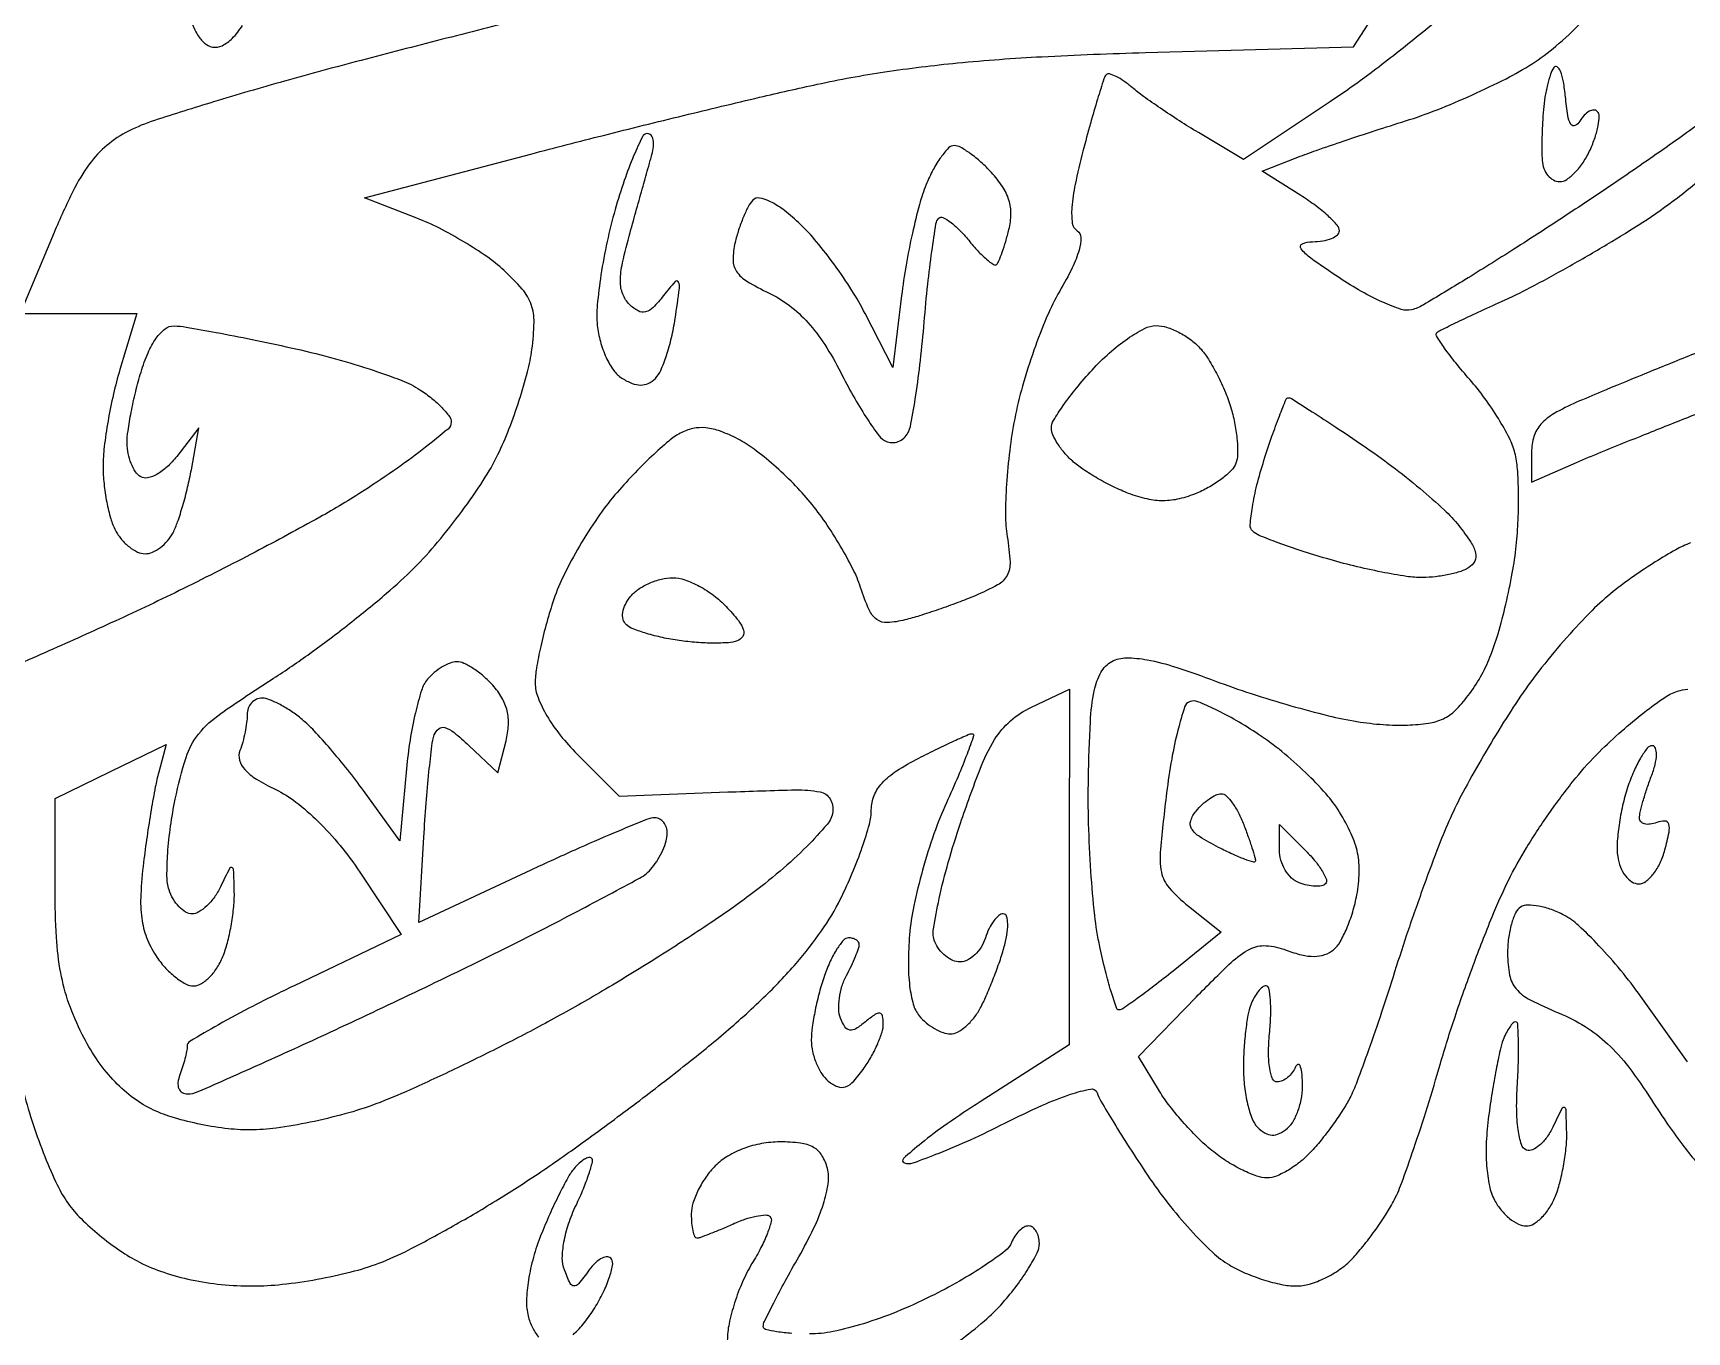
# Model space of a CAD drawing. Extents: x 3.4 to 43.8, y 4.7 to 62.8.
# Drawn here: x 18.12 to 29.77, y 17.61 to 26.77 of the extents above; entities that cross this region are included whole.
import ezdxf

# ---------------------------------------------------------------- set-up
doc = ezdxf.new("R2010")
doc.units = 0
doc.header["$MEASUREMENT"] = 0

msp = doc.modelspace()

# ---------------------------------------------------------------- linework, layer by layer
for points in [[(31.165512, 30.310572, 0.000034), (31.193292, 29.629325, 0.000015), (31.229795, 28.73635, 0.000015), (31.26838, 27.793856, 0.000021), (31.303189, 26.9451, -0.001749)], [(27.573387, 28.520375, -0.000027), (27.579195, 27.993844, -0.002744)], [(28.196683, 27.007389, -0.007979), (27.869443, 26.735362, -0.008014), (27.539704, 26.478636, -0.014729), (27.262036, 26.282055), (26.648372, 25.874188), (26.331436, 26.064046, -0.007591), (26.1992, 26.146014, -0.006717), (26.063958, 26.235301, -0.00676), (25.944305, 26.319012, -0.02037), (25.865931, 26.380433, 0.023421), (25.806536, 26.426399, 0.036493), (25.751015, 26.459592, 0.041173), (25.705711, 26.477876, 0.281397), (25.683356, 26.472231, 0.1167), (25.665767, 26.443055, 0.003154), (25.620742, 26.299466, 0.006392), (25.57077, 26.128752, 0.004317), (25.517956, 25.932864, 0.011538), (25.462744, 25.698788, 0.034129), (25.439656, 25.535346, 0.051262), (25.442998, 25.425223, 0.224789), (25.477451, 25.372057, -0.261904), (25.503563, 25.324815, -0.068831), (25.490617, 25.236048, -0.043841), (25.441966, 25.110578, -0.016988), (25.353916, 24.946093, 0.031198), (25.264364, 24.76674, 0.015477), (25.172433, 24.529555, 0.015297), (25.092, 24.276913, 0.021653), (25.037206, 24.047376, 0.01702), (25.001644, 23.822721, 0.014735), (24.979363, 23.585097, 0.014979), (24.971984, 23.368548, 0.04127), (24.983934, 23.216402, -0.024984), (25.003969, 23.036513, -0.140432), (24.983249, 22.943011, -0.14382), (24.916419, 22.875833, -0.026641), (24.75764, 22.79932, -0.009401), (24.636228, 22.751252, -0.006739), (24.498839, 22.701925, -0.006808), (24.366687, 22.658482, -0.014522), (24.26322, 22.629295, -0.046411), (24.139504, 22.610199, -0.174894), (24.065419, 22.631976, -0.132978), (24.010472, 22.700734, -0.022763), (23.950322, 22.858479, 0.036711), (23.895986, 22.989856, 0.016974), (23.807392, 23.15222, 0.016708), (23.702291, 23.317334, 0.02228), (23.595454, 23.459393, 0.022744), (23.477405, 23.590022, 0.017935), (23.338523, 23.720601, 0.018278), (23.200511, 23.832704, 0.04212), (23.087422, 23.903832, 0.030265), (22.962835, 23.958983, 0.063764), (22.860011, 23.982936, 0.078052), (22.768558, 23.977968, 0.070451), (22.679499, 23.945385, 0.053587), (22.598394, 23.890081, 0.013122), (22.47799, 23.781941, 0.013292), (22.345829, 23.649988, 0.012915), (22.219555, 23.509954, 0.026878), (22.095458, 23.348129, 0.017691), (21.969781, 23.149914, 0.017816), (21.860895, 22.947762, 0.032524), (21.789092, 22.774766, 0.014246), (21.738756, 22.611989, 0.013105), (21.696226, 22.442033, 0.013232), (21.666304, 22.288548, 0.041542), (21.6576, 22.183969, 0.094861), (21.677225, 22.081458, 0.038885), (21.739872, 21.953745, 0.034772), (21.834458, 21.81646, 0.028156), (21.953659, 21.683021), (22.249718, 21.386962), (23.014311, 21.416531, -0.003789), (23.492645, 21.431401, -0.052529), (23.664783, 21.417346, -0.212381), (23.735876, 21.368188, -0.174214), (23.754601, 21.2769, -0.142306), (23.714049, 21.187384, -0.018975), (23.571799, 21.033467, -0.020617), (23.38359, 20.859673, -0.015687), (23.164091, 20.6847, -0.013305), (22.891237, 20.491953, -0.006453), (22.532909, 20.259485, -0.006395), (22.153305, 20.026849, -0.00916), (21.810491, 19.831159, -0.007153), (21.473141, 19.652919, -0.006001), (21.110569, 19.47339, -0.006061), (20.775313, 19.317339, -0.016547), (20.533476, 19.217809, -0.022368), (20.316867, 19.1478, -0.016266), (20.070569, 19.088739, -0.016492), (19.832765, 19.047957, -0.034311), (19.645176, 19.035131, -0.030866), (19.470892, 19.045958, -0.021552), (19.276632, 19.078675, -0.021819), (19.092418, 19.126416, -0.041544), (18.9504, 19.183181, -0.049397), (18.810902, 19.27103, -0.04081), (18.681366, 19.389854, -0.038125), (18.564778, 19.536798, -0.031872), (18.46395, 19.708576, -0.032038), (18.371045, 19.92649, -0.03861), (18.313456, 20.141442, -0.032082), (18.283042, 20.392739, -0.014076), (18.2736, 20.728068), (18.2736, 21.370084), (18.665274, 21.560374), (19.056947, 21.750664), (19.003941, 21.556082, 0.01941), (18.979981, 21.45242, 0.005455), (18.950665, 21.288918, 0.005492), (18.921546, 21.103198, 0.005763), (18.897011, 20.919832, 0.01822), (18.877702, 20.693361, 0.044897), (18.884554, 20.526798, 0.057778), (18.918647, 20.391175, 0.054638), (18.983294, 20.264182, 0.038036), (19.046327, 20.182304, 0.040905), (19.119634, 20.113057, 0.044658), (19.191972, 20.065051, 0.124803), (19.250544, 20.0502, 0.1407), (19.305202, 20.065891, 0.061013), (19.364505, 20.113946, 0.053598), (19.419117, 20.184193, 0.047638), (19.460094, 20.267207, 0.029786), (19.491308, 20.366783, 0.01826), (19.516682, 20.487192, 0.018284), (19.533132, 20.608652, 0.030823), (19.536874, 20.711357, 0.002918), (19.532019, 20.867739, 0.302005), (19.520004, 20.884447, 0.384305), (19.503045, 20.877809, 0.003638), (19.439346, 20.74815, -0.042688), (19.396214, 20.675322, -0.047605), (19.342706, 20.613715, -0.053382), (19.287338, 20.571288, -0.137653), (19.239273, 20.5578, -0.135162), (19.193866, 20.570303, -0.067838), (19.146979, 20.607669, -0.059699), (19.105776, 20.662639, -0.054208), (19.07712, 20.727566, -0.076512), (19.062317, 20.822552, -0.017508), (19.067717, 20.985469, -0.017708), (19.087396, 21.174825, -0.016432), (19.120771, 21.36714, -0.024586), (19.196842, 21.66034, -0.095262), (19.285309, 21.825019, -0.070067), (19.441418, 21.96986, -0.009514), (19.813128, 22.218222, 0.014045), (20.069785, 22.393095, 0.009811), (20.349486, 22.603881, 0.009907), (20.609836, 22.816682, 0.020218), (20.803744, 22.995698, 0.021807), (20.969554, 23.176826, 0.015323), (21.140546, 23.393982, 0.015498), (21.291666, 23.612341, 0.031025), (21.394511, 23.795188, 0.019768), (21.472483, 23.974195, 0.014362), (21.545472, 24.178872, 0.014549), (21.603581, 24.377411, 0.030585), (21.634627, 24.535027, 0.02776), (21.649584, 24.726817, 0.091155), (21.62949, 24.851737, 0.093018), (21.566549, 24.959954, 0.029627), (21.436034, 25.094138, 0.033087), (21.316289, 25.189764, 0.017198), (21.155569, 25.293538, 0.017026), (20.982525, 25.389174, 0.024817), (20.823523, 25.460412), (20.454747, 25.604124), (21.627223, 25.912806, -0.002662), (22.137988, 26.044373, -0.001974), (22.703797, 26.184537, -0.001995), (23.238977, 26.312612, -0.0045), (23.6457, 26.404378, -0.015975), (24.121679, 26.491462, -0.013164), (24.633998, 26.554632, -0.011093), (25.228287, 26.598793, -0.006074), (25.958063, 26.627882), (27.424425, 26.668497), (27.703931, 27.102899, 0.004825)], [(21.573264, 26.865079, 0.001328), (20.995669, 26.718972, 0.001415), (20.4309, 26.572808, 0.004404), (19.891694, 26.426545, 0.00541), (19.391059, 26.280137, 0.004532), (18.973304, 26.148895, 0.038621), (18.791814, 26.074152, 0.056848), (18.638558, 25.973427, 0.060691), (18.515682, 25.842726, 0.044056), (18.400545, 25.65292, 0.014951), (18.266636, 25.35885), (18.026943, 24.7878), (18.438092, 24.7878), (18.849241, 24.7878), (18.73062, 24.393654, 0.017059), (18.685193, 24.221654, 0.012997), (18.646845, 24.030626, 0.013187), (18.62026, 23.849514, 0.029853), (18.612, 23.711293, 0.026244), (18.618426, 23.588946, 0.021626), (18.637726, 23.459671, 0.022158), (18.665908, 23.342351, 0.052883), (18.699577, 23.259438, 0.052464), (18.742051, 23.196848, 0.051136), (18.796956, 23.143869, 0.055538), (18.855401, 23.10768, 0.111319), (18.9081, 23.0958, 0.103609), (18.959954, 23.106662, 0.058184), (19.015744, 23.13929, 0.054401), (19.066779, 23.187229, 0.05895), (19.104707, 23.24385, 0.03505), (19.137463, 23.320814, 0.012295), (19.173876, 23.43539, 0.012139), (19.207873, 23.563779, 0.013906), (19.233929, 23.688), (19.287491, 23.9841), (19.130554, 23.781583, -0.040822), (19.062906, 23.707625, -0.058556), (18.991277, 23.65525, -0.074543), (18.926, 23.630264, -0.194999), (18.877408, 23.638526, -0.106391), (18.840526, 23.673973, -0.051214), (18.809461, 23.732085, -0.047516), (18.788331, 23.801969, -0.049705), (18.7812, 23.873528, -0.036335), (18.787706, 23.962943, -0.011819), (18.809985, 24.093579, -0.011711), (18.841678, 24.238039, -0.012927), (18.879191, 24.376135, -0.029033), (18.928905, 24.512688, -0.053554), (18.986959, 24.615459, -0.072289), (19.049195, 24.680218, -0.170598), (19.111841, 24.701187, -0.038894), (19.197335, 24.693239, -0.003494), (19.409363, 24.655218, -0.004529), (19.661852, 24.605748, -0.003521), (19.935586, 24.547524, -0.011935), (20.215559, 24.478865, -0.012585), (20.486985, 24.398008, -0.012291), (20.717053, 24.316812, -0.054099), (20.845036, 24.251487, -0.024805), (20.929403, 24.190021, -0.031215), (21.000668, 24.124734, -0.032469), (21.051662, 24.064416, -0.160586), (21.0654, 24.022743, -0.22154), (21.043019, 23.974709, -0.008367), (20.885228, 23.846591, -0.013689), (20.687095, 23.699724, -0.009055), (20.45205, 23.541533, -0.016724), (20.138583, 23.353274, -0.006116), (19.68338, 23.107447, -0.006056), (19.178827, 22.850631, -0.007212), (18.6966, 22.621079, -0.003336), (18.229029, 22.410484, -0.003557), (17.768552, 22.210673, -0.003382)], [(19.239641, 26.835651, 0.061726), (19.277484, 26.753332, 0.072951), (19.327201, 26.694286, 0.135352), (19.383021, 26.666891, 0.164602), (19.450433, 26.676329, 0.079693), (19.521925, 26.727847, 0.057216), (19.594576, 26.818984, 0.028918)], [(30.001498, 26.227865, -0.004119), (29.695838, 26.007327, -0.00466), (29.32941, 25.752606, -0.00397), (28.938287, 25.490613, -0.003448), (28.554373, 25.241619, -0.004937), (28.210307, 25.026578, -0.00276), (27.917481, 24.849772, -0.073612), (27.8334, 24.815139, -0.141996), (27.761694, 24.817889, -0.023786), (27.631946, 24.867916, -0.024403), (27.48086, 24.943594, -0.019506), (27.3258, 25.039126, -0.006628), (27.123532, 25.178826, -0.078556), (27.055588, 25.245301, -0.481345), (27.064747, 25.28005, -0.103864), (27.13545, 25.295038, 0.038206), (27.208342, 25.300755, 0.057107), (27.269885, 25.317704, 0.074971), (27.311879, 25.342451, 0.225888), (27.3258, 25.371692, 0.185865), (27.31065, 25.41104, 0.023924), (27.245766, 25.476248, 0.025314), (27.157691, 25.548854, 0.018594), (27.053342, 25.620492), (26.780884, 25.793), (27.032192, 25.890253, -0.008388), (27.16262, 25.938227, -0.002656), (27.358786, 26.005501, -0.002651), (27.578332, 26.078198, -0.002944), (27.7911, 26.146018, 0.018204), (28.013517, 26.224466, 0.012102), (28.262675, 26.329719, 0.012191), (28.499856, 26.443787, 0.023191), (28.683663, 26.548792, 0.035742), (28.85111, 26.67265, 0.020948), (29.033597, 26.842723, 0.020829)], [(29.800568, 23.172442, 0.036855), (29.695592, 23.123405, 0.012797), (29.551886, 23.037991, 0.012632), (29.397847, 22.935494, 0.014367), (29.255797, 22.829484, 0.030198), (29.10644, 22.695759, 0.013886), (28.927882, 22.505018, 0.013695), (28.750563, 22.293322, 0.018438), (28.602681, 22.09177, 0.010424), (28.466342, 21.881515, 0.007691), (28.323935, 21.643432, 0.007779), (28.196246, 21.414139, 0.017218), (28.107713, 21.2346, 0.014088), (28.026661, 21.040471, 0.005), (27.921407, 20.758569, 0.004958), (27.811949, 20.446583, 0.005819), (27.714587, 20.148667, -0.004317), (27.6229, 19.865239, -0.004988), (27.530517, 19.596821, -0.004483), (27.448012, 19.371093, -0.029024), (27.398907, 19.260367, -0.024472), (27.350478, 19.176638, -0.012131), (27.281414, 19.075161, -0.01201), (27.204555, 18.973185, -0.017223), (27.131281, 18.88695, -0.036901), (27.054378, 18.814111, -0.035745), (26.966816, 18.752515, -0.03794), (26.881903, 18.709837, -0.097782), (26.814862, 18.6966, -0.085957), (26.744162, 18.708845, -0.027548), (26.645555, 18.750311, -0.026564), (26.538867, 18.809466, -0.02679), (26.439367, 18.879446, -0.027303), (26.339498, 18.967234, -0.016771), (26.23138, 19.080634, -0.016799), (26.131654, 19.200382, -0.02862), (26.057749, 19.307578), (25.908582, 19.552863), (26.315594, 19.970727, -0.009196), (26.562117, 20.214682, -0.070177), (26.6944, 20.309449, -0.138471), (26.808233, 20.333275, -0.073747), (26.949894, 20.302177, 0.031411), (27.058582, 20.268494, 0.06176), (27.148346, 20.258184, 0.078429), (27.222737, 20.270613, 0.092927), (27.284941, 20.305196, 0.091603), (27.330199, 20.359435, 0.028111), (27.377407, 20.45557, 0.027084), (27.419145, 20.571305, 0.026634), (27.448398, 20.69152, 0.038785), (27.465469, 20.8491, 0.058948), (27.453463, 20.986159, 0.055982), (27.409023, 21.121627, 0.031196), (27.327008, 21.274946, 0.043427), (27.231354, 21.403319, 0.019834), (27.086176, 21.553989, 0.019467), (26.919693, 21.701595, 0.025359), (26.755831, 21.822514, 0.014442), (26.598393, 21.920375, 0.01993), (26.451356, 21.998314, 0.016957), (26.327497, 22.052684, 0.175748), (26.272721, 22.054426, 0.240834), (26.23422, 22.015661, 0.014567), (26.187496, 21.853279, 0.019181), (26.143217, 21.648236, 0.012791), (26.107602, 21.410565, 0.006598), (26.063608, 21.012108, 0.072156), (26.071208, 20.851532, 0.135154), (26.126204, 20.740539, 0.042262), (26.262351, 20.611755), (26.493198, 20.427685), (26.15306, 20.154342, -0.005389), (26.0198, 20.049595, -0.008074), (25.901014, 19.961294, -0.003997), (25.799073, 19.88927, -0.152952), (25.772671, 19.881, -0.322329), (25.753628, 19.894699, -0.0068), (25.716231, 20.011469, -0.013096), (25.676517, 20.154881, -0.008116), (25.637058, 20.32515, -0.025952), (25.601371, 20.546839, -0.010021), (25.574094, 20.857163, -0.00989), (25.557894, 21.195441, -0.012041), (25.556628, 21.512557, -0.007019), (25.570318, 21.913536, -0.037546), (25.597199, 22.130584, -0.076289), (25.644328, 22.259467, -0.145145), (25.722157, 22.33641, -0.123635), (25.824023, 22.36192, -0.046566), (25.971416, 22.348067, -0.032012), (26.172554, 22.296542, -0.011546), (26.451226, 22.198633, 0.011694), (26.703403, 22.110117, 0.008943), (26.982996, 22.02476, 0.009057), (27.247797, 21.954231, 0.021023), (27.449182, 21.913377, 0.020965), (27.634043, 21.891802, 0.026519), (27.806042, 21.888148, 0.029514), (27.952792, 21.90151, 0.069541), (28.057943, 21.932736, 0.08987), (28.140376, 21.989957, 0.03419), (28.232612, 22.095887, 0.032504), (28.319405, 22.22748, 0.034209), (28.386765, 22.367039, 0.024587), (28.443538, 22.53164, 0.012905), (28.498626, 22.741116, 0.012807), (28.544134, 22.959177, 0.019186), (28.571614, 23.151727, 0.015353), (28.584948, 23.334845, 0.014042), (28.587577, 23.523978, 0.014209), (28.580375, 23.692946, 0.043751), (28.562337, 23.805826, 0.056006), (28.523396, 23.909975, 0.020377), (28.446287, 24.047685, 0.019907), (28.348925, 24.192783, 0.022435), (28.243919, 24.32379, -0.010278), (28.145097, 24.441121, -0.016948), (28.067105, 24.544672, -0.010963), (28.009439, 24.630852, -0.365169), (28.012491, 24.653761, -0.07042), (28.038305, 24.671326, -0.001973), (28.159636, 24.730373, -0.004001), (28.303469, 24.798258, -0.002734), (28.4679, 24.873173, 0.01572), (28.670138, 24.971733, 0.006699), (28.934682, 25.115673, 0.00662), (29.212974, 25.276845, 0.00864), (29.462944, 25.431989, 0.020584), (29.707497, 25.60434, 0.01813), (29.947973, 25.803351, 0.018803)], [(30.1176, 24.6212, 0.001189), (29.786636, 24.488606, 0.001194), (29.456795, 24.354634, 0.001165), (29.169709, 24.236447, 0.00479), (28.99665, 24.16278, 0.02668), (28.839753, 24.083993, 0.079149), (28.74614, 24.008804, 0.107264), (28.696514, 23.922616, 0.077333), (28.6794, 23.812629), (28.6794, 23.601129), (28.99665, 23.73875, -0.005397), (29.16763, 23.810737, -0.001401), (29.444369, 23.922846, -0.001424), (29.760529, 24.048851, -0.001453), (30.0753, 24.172207, 0.011658)], [(18.053673, 19.295768, 0.017318), (18.118772, 19.073917, 0.015258), (18.201606, 18.847396, 0.015509), (18.288901, 18.647697, 0.043943), (18.365828, 18.516688, 0.043327), (18.456651, 18.410027, 0.022664), (18.586324, 18.293162, 0.022366), (18.731139, 18.184561, 0.031757), (18.869554, 18.102485, 0.037582), (19.039215, 18.031429, 0.028573), (19.233861, 17.97874, 0.02704), (19.445257, 17.946107, 0.024778), (19.665222, 17.9352, 0.027615), (19.875051, 17.946798, 0.01702), (20.119819, 17.982407, 0.017052), (20.360134, 18.034284, 0.029112), (20.555928, 18.095906, 0.027831), (20.765669, 18.18926, 0.009435), (21.059938, 18.347463, 0.009349), (21.379182, 18.534879, 0.010613), (21.677786, 18.726601, 0.008403), (21.989515, 18.94392, 0.00515), (22.349967, 19.210008, 0.005161), (22.701455, 19.480853, 0.009159), (22.984608, 19.712259, 0.015279), (23.267384, 19.967388, 0.022935), (23.4964, 20.208182, 0.026237), (23.676184, 20.438872, 0.036828), (23.809458, 20.663275, 0.015916), (23.8925, 20.844118, 0.016572), (23.962673, 21.027482, 0.016484), (24.012698, 21.189544, 0.066707), (24.0264, 21.291791, -0.0987), (24.046192, 21.391077, -0.087808), (24.102946, 21.479878, -0.063343), (24.204313, 21.565331, -0.025546), (24.36143, 21.655881, -0.004608), (24.492771, 21.721367, -0.00667), (24.610085, 21.776592, -0.003692), (24.709767, 21.821017, -0.103331), (24.737449, 21.8268, -0.516044), (24.747442, 21.812743, -0.005688), (24.70097, 21.683905, -0.011418), (24.638201, 21.526932, -0.00654), (24.555703, 21.34035, 0.023349), (24.46769, 21.12171, 0.015988), (24.387571, 20.866363, 0.016145), (24.326077, 20.614834, 0.031183), (24.296118, 20.409878, 0.019008), (24.287342, 20.214056, 0.031583), (24.296648, 20.049139, 0.037907), (24.322166, 19.92014, 0.105806), (24.364693, 19.838828, 0.04702), (24.413424, 19.790224, 0.041147), (24.472509, 19.749115, 0.043295), (24.532571, 19.720904, 0.08837), (24.583682, 19.7118, 0.125766), (24.63416, 19.724701, 0.052523), (24.692341, 19.764966, 0.04749), (24.748645, 19.823551, 0.044842), (24.794111, 19.892792, 0.019457), (24.836205, 19.979383, 0.009764), (24.882909, 20.091708, 0.00968), (24.926755, 20.209926, 0.014127), (24.960382, 20.315792, 0.026486), (24.981752, 20.408592, 0.047085), (24.987959, 20.48671, 0.067518), (24.979845, 20.540525, 0.333143), (24.956795, 20.5578, 0.17896), (24.925005, 20.546045, 0.054988), (24.889469, 20.508098, 0.047161), (24.856025, 20.453362, 0.036739), (24.8301, 20.3886, -0.062073), (24.800328, 20.323908, -0.063632), (24.755791, 20.269103, -0.07029), (24.703904, 20.231985, -0.120733), (24.652544, 20.2194, -0.101804), (24.601123, 20.229979, -0.066791), (24.549058, 20.261133, -0.063262), (24.504266, 20.307155, -0.069885), (24.474173, 20.361468, -0.131968), (24.464702, 20.452217, -0.01367), (24.50473, 20.665203, -0.016245), (24.568697, 20.920402, -0.012309), (24.654752, 21.195959, -0.009746), (24.792567, 21.577283, -0.045764), (24.895472, 21.786159, -0.076843), (25.006307, 21.917053, -0.067773), (25.156074, 22.015061), (25.4223, 22.141739), (25.421716, 20.888049), (25.421132, 19.63436), (24.794609, 19.233516, 0.009452), (24.560659, 19.077527, 0.017793), (24.378918, 18.941489, 0.015987), (24.252734, 18.833006, 0.571819), (24.25929, 18.80227, 0.167243), (24.320499, 18.802862, 0.008956), (24.504994, 18.872095, 0.013218), (24.724578, 18.965801, 0.009185), (24.967654, 19.082665, -0.010543), (25.231962, 19.208855, -0.026385), (25.431117, 19.286464, -0.031715), (25.572005, 19.323254, -0.376706), (25.616967, 19.297, 0.053001), (25.644256, 19.237125, 0.004144), (25.734913, 19.086517, 0.005612), (25.846815, 18.908566, 0.004261), (25.973335, 18.715919, 0.019287), (26.115981, 18.519532, 0.018044), (26.276404, 18.330167, 0.01836), (26.430949, 18.172577, 0.056975), (26.549778, 18.08325, 0.031873), (26.662194, 18.026562, 0.024323), (26.791453, 17.97869, 0.024844), (26.917438, 17.945662, 0.051722), (27.018308, 17.9352, 0.07152), (27.114213, 17.948989, 0.040649), (27.22385, 17.991115, 0.039643), (27.329593, 18.052695, 0.05196), (27.414283, 18.12555, 0.020122), (27.491264, 18.213975, 0.012699), (27.574165, 18.322872, 0.012749), (27.65033, 18.434253, 0.022807), (27.706251, 18.529985, 0.032969), (27.762595, 18.657122, 0.005776), (27.84987, 18.904084, 0.006244), (27.945423, 19.196673, 0.00557), (28.037478, 19.502885, -0.010855), (28.140301, 19.832244, -0.007847), (28.268572, 20.194853, -0.007932), (28.401395, 20.535721, -0.017054), (28.516739, 20.792951, -0.024226), (28.643988, 21.023638, -0.015676), (28.812098, 21.278074, -0.015766), (28.992436, 21.516903, -0.028568), (29.156653, 21.698421, -0.013947), (29.314617, 21.845692, -0.015459), (29.475349, 21.978776, -0.014949), (29.618738, 22.08349, -0.073516), (29.708537, 22.127323, -0.052876), (29.780616, 22.142061, -0.051859)], [(29.7792, 19.515056), (29.449849, 19.974989, 0.016847), (29.308158, 20.159403, 0.017017), (29.154828, 20.333222, 0.017079), (29.011307, 20.475133, 0.063637), (28.908016, 20.54864, 0.036058), (28.819867, 20.587932, 0.041103), (28.730729, 20.612129, 0.045342), (28.653108, 20.619313, 0.139708), (28.602867, 20.605086, 0.145909), (28.567164, 20.564985, 0.040675), (28.537514, 20.485338, 0.037373), (28.517218, 20.385396, 0.031714), (28.510517, 20.277857, 0.047195), (28.525158, 20.125005, 0.13081), (28.571745, 20.028552, 0.097812), (28.669235, 19.951996, 0.019816), (28.870067, 19.859632, -0.041233), (29.057633, 19.763443, -0.048961), (29.215534, 19.642377, -0.042066), (29.364231, 19.477799, -0.020828), (29.5254, 19.246718, 0.009031), (29.643467, 19.068627, 0.013657), (29.753159, 18.918435, 0.00833), (29.848927, 18.798733, 0.221646)], [(23.46534, 17.600632, -0.025168), (23.360436, 17.612413, -0.022619), (23.281156, 17.629095, -0.342015), (23.265, 17.649952, -0.11458), (23.273291, 17.685656, -0.003854), (23.338529, 17.816006, -0.00711), (23.419403, 17.969114, -0.004875), (23.515312, 18.140603, 0.01875), (23.619885, 18.340401, 0.033009), (23.688755, 18.513482, 0.040676), (23.722609, 18.657164, 0.101817), (23.716945, 18.764252, 0.073764), (23.678058, 18.855454, 0.129008), (23.619132, 18.911898, 0.097067), (23.527454, 18.941647, 0.030069), (23.382033, 18.9504, 0.045123), (23.25343, 18.93877, 0.043863), (23.127724, 18.904245, 0.045726), (23.015375, 18.850375, 0.061806), (22.9266, 18.7812, 0.043841), (22.861847, 18.703974, 0.036641), (22.807102, 18.612, 0.038133), (22.769477, 18.51979, 0.077955), (22.7574, 18.4428, 0.021351), (22.76017, 18.37795, 0.034345), (22.768656, 18.323302, 0.038025), (22.780841, 18.283736, 0.308256), (22.795719, 18.2736, 0.086519), (22.820233, 18.277874, 0.005994), (22.886185, 18.302488, 0.008383), (22.964411, 18.334274, 0.006201), (23.049877, 18.371942, -0.024292), (23.135934, 18.40621, -0.033833), (23.215972, 18.427737, -0.035908), (23.28097, 18.435793, -0.212339), (23.312216, 18.423784, -0.268281), (23.321135, 18.390417, -0.025801), (23.294109, 18.307373, -0.027339), (23.248362, 18.205175, -0.017988), (23.185275, 18.092791, 0.034079), (23.118836, 17.964975, 0.025324), (23.062688, 17.816073, 0.025814), (23.023959, 17.669507, 0.05142), (23.011516, 17.55027, 0.035254)], [(21.924768, 17.591211, 0.037507), (22.005539, 17.678226, 0.03172), (22.077459, 17.781173, 0.023097), (22.136732, 17.88962, 0.031084), (22.179458, 17.993016, 0.031961), (22.203009, 18.079519, 0.19115), (22.194994, 18.124635, 0.246915), (22.168308, 18.140382, 0.12787), (22.129364, 18.132267, 0.077812), (22.082758, 18.099338, 0.041451), (22.03622, 18.046013, -0.011206), (21.962685, 17.950691, -0.23058), (21.93075, 17.935732, -0.287649), (21.903751, 17.953242, -0.016404), (21.86314, 18.04864, -0.097905), (21.848643, 18.130886, -0.039551), (21.860045, 18.244774, -0.035812), (21.892985, 18.373543, -0.030745), (21.945324, 18.503264, 0.012762), (21.997493, 18.620257, 0.019577), (22.036035, 18.7243, 0.014727), (22.061133, 18.809597, 0.266588), (22.053982, 18.836018, 0.26707), (22.034584, 18.84125, 0.070791), (22.003883, 18.828275, 0.052288), (21.967599, 18.800938, 0.032462), (21.930996, 18.762094, 0.04701), (21.887662, 18.698328, 0.010216), (21.82587, 18.580353, 0.010564), (21.759786, 18.44032, 0.009941), (21.698263, 18.294772, 0.027282), (21.645114, 18.13729, 0.028437), (21.610289, 17.977112, 0.030442), (21.596281, 17.832187, 0.070465), (21.607735, 17.723722, 0.05303), (21.637438, 17.64282, 0.061626), (21.682397, 17.574335, 0.071656)], [(24.643295, 17.545952, 0.018067), (24.823483, 17.688939, 0.035851), (24.953231, 17.816933, 0.019197), (25.051836, 17.938336, 0.022698), (25.135139, 18.060527, 0.022329), (25.195265, 18.168441, 0.116441), (25.2108, 18.234244, 0.05904), (25.205183, 18.28165, 0.078026), (25.188608, 18.321788, 0.096521), (25.164068, 18.348674, 0.161006), (25.135251, 18.3582, 0.130503), (25.103036, 18.349646, 0.063095), (25.068696, 18.323805, 0.056154), (25.037568, 18.285895, 0.052269), (25.014771, 18.241111, -0.140241), (24.970067, 18.1817, -0.015051), (24.828076, 18.080981, -0.017578), (24.647622, 17.969919, -0.013287), (24.442308, 17.860411, -0.019311), (24.206013, 17.753527, -0.021567), (23.970625, 17.669453, -0.023295), (23.756956, 17.614133, -0.051736), (23.589887, 17.5968, -0.015379)]]:
    msp.add_lwpolyline(points, format="xyb")
for points in [[(28.918573, 26.316161, 0.020138), (28.904154, 26.422136, 0.051546), (28.88289, 26.496503, 0.144665), (28.859134, 26.52656, 0.42558), (28.835959, 26.5221, 0.064198), (28.813582, 26.475508, 0.019603), (28.791907, 26.400223, 0.01927), (28.774027, 26.313178, 0.01994), (28.763145, 26.226, 0.008644), (28.756982, 26.134192, 0.006518), (28.753272, 26.033138, 0.006594), (28.752276, 25.938048, 0.015115), (28.754636, 25.86645, 0.073896), (28.766734, 25.809879, 0.083635), (28.794537, 25.76189, 0.093826), (28.833365, 25.729732, 0.126825), (28.87732, 25.7184, 0.150074), (28.927946, 25.733945, 0.051875), (28.987124, 25.78374, 0.045903), (29.044842, 25.855717, 0.039176), (29.091988, 25.940833, 0.025378), (29.127141, 26.029674, 0.035022), (29.148857, 26.112633, 0.037694), (29.156353, 26.180095, 0.208104), (29.143268, 26.213332, 0.211598), (29.118387, 26.222936, 0.115397), (29.086323, 26.213769, 0.079427), (29.051521, 26.186379, 0.04802), (29.019723, 26.144511, -0.139124), (28.985389, 26.113115, -0.394369), (28.956972, 26.121502, -0.095694), (28.934984, 26.183329, -0.013983)], [(22.44896, 26.0568, 0.28614), (22.41314, 26.034473, 0.013491), (22.351369, 25.899442, 0.01877), (22.28535, 25.726427, 0.012018), (22.221173, 25.521114, 0.016386), (22.164472, 25.295436, 0.015108), (22.120924, 25.06035, 0.015303), (22.094885, 24.848597, 0.047455), (22.09533, 24.704796, 0.043428), (22.116654, 24.590678, 0.041162), (22.157607, 24.4798, 0.043968), (22.210735, 24.387859, 0.100231), (22.268621, 24.332933, 0.04391), (22.340552, 24.29625, 0.094938), (22.401248, 24.284292, 0.114434), (22.454658, 24.296385, 0.083912), (22.504343, 24.331703, 0.09416), (22.542289, 24.387452, 0.022561), (22.58241, 24.492526, 0.022389), (22.618203, 24.619447, 0.020517), (22.643721, 24.752802, 0.003479), (22.674035, 24.966238, 0.151861), (22.666568, 25.010457, 0.532725), (22.642797, 25.013399, 0.013704), (22.561745, 24.9147, -0.028753), (22.48928, 24.831682, -0.135363), (22.435084, 24.800175, -0.192316), (22.383318, 24.806548, -0.069125), (22.322681, 24.851744, -0.106717), (22.274464, 24.9254, -0.093844), (22.258003, 25.015943, -0.053405), (22.272911, 25.146145, -0.012516), (22.326383, 25.359344, -0.000346), (22.372174, 25.523861, -0.00036), (22.417631, 25.686291, -0.000346), (22.457168, 25.8268, -0.001562), (22.480565, 25.90875, 0.045075), (22.49154, 25.965467, 0.077999), (22.488923, 26.01331, 0.118194), (22.47381, 26.044951, 0.226217)], [(24.610988, 25.9722, 0.203093), (24.570861, 25.9552, 0.036327), (24.51751, 25.891433, 0.034115), (24.462289, 25.802542, 0.024931), (24.412999, 25.69725, 0.030987), (24.365571, 25.55696, 0.011412), (24.315627, 25.353959, 0.011261), (24.271028, 25.129199, 0.013287), (24.239312, 24.9147), (24.177992, 24.4071), (23.983081, 24.7878, 0.023059), (23.889364, 24.951746, 0.01561), (23.76842, 25.129817, 0.015749), (23.640483, 25.294887, 0.030071), (23.526027, 25.417512, 0.023925), (23.413527, 25.514577, 0.049203), (23.315424, 25.576865, 0.072039), (23.238322, 25.602721, 0.257702), (23.190765, 25.586712, 0.066062), (23.159172, 25.541484, 0.020617), (23.124099, 25.466316, 0.020207), (23.091452, 25.378232, 0.021011), (23.066495, 25.288931, 0.055582), (23.051895, 25.167277, 0.151295), (23.076587, 25.085108, 0.110861), (23.149651, 25.015976, 0.022993), (23.306579, 24.932082, -0.052466), (23.449585, 24.844442, -0.045574), (23.57877, 24.725121, -0.040155), (23.697818, 24.569724, -0.026113), (23.810497, 24.373488, 0.011455), (23.898939, 24.208446, 0.014319), (23.988809, 24.059697, 0.012548), (24.070104, 23.940154, 0.099051), (24.11885, 23.894649, 0.106746), (24.160222, 23.879972, 0.099445), (24.205098, 23.88312, 0.095956), (24.246562, 23.903643, 0.091831), (24.278118, 23.938431, 0.093315), (24.305794, 24.010323, 0.007377), (24.339863, 24.212879, 0.009814), (24.372422, 24.457627, 0.007356), (24.399002, 24.728212, -0.005706), (24.424297, 24.994753, -0.008546), (24.453012, 25.226802, -0.004321), (24.482201, 25.421444, -0.158925), (24.502425, 25.460993, -0.318429), (24.530787, 25.465754, -0.047434), (24.583196, 25.433979, -0.038952), (24.64639, 25.37881, -0.023506), (24.712598, 25.304565, 0.016938), (24.777886, 25.229387, 0.028395), (24.83823, 25.171451, 0.028419), (24.888072, 25.133447, 0.359379), (24.909939, 25.135539, 0.10098), (24.925702, 25.159383, 0.010959), (24.949104, 25.221383, 0.013079), (24.973668, 25.297322, 0.010198), (24.996494, 25.381002, 0.059125), (25.010396, 25.489194, 0.077041), (24.996078, 25.587871, 0.071046), (24.951111, 25.683454, 0.042135), (24.873175, 25.782678, 0.022221), (24.799296, 25.855231, 0.026508), (24.723324, 25.916528, 0.026789), (24.655068, 25.960503, 0.130423)], [(26.033948, 24.7032, -0.076587), (26.107809, 24.69182, -0.041656), (26.192945, 24.656922, -0.040296), (26.275561, 24.605948, -0.050507), (26.34235, 24.545657, -0.043914), (26.402566, 24.466083, -0.021227), (26.465816, 24.354991, -0.020866), (26.522341, 24.232838, -0.028101), (26.562447, 24.11781, -0.023599), (26.58889, 24.005938, -0.024412), (26.604312, 23.893329, -0.025057), (26.607971, 23.795004, -0.088604), (26.596106, 23.733198, -0.103959), (26.563453, 23.682655, -0.03466), (26.496928, 23.62422, -0.032757), (26.412159, 23.567956, -0.031954), (26.320077, 23.522725, -0.039027), (26.196788, 23.482595, -0.058266), (26.084371, 23.469009, -0.056835), (25.969815, 23.481624, -0.035038), (25.83986, 23.520868, -0.023009), (25.734042, 23.566776, -0.016902), (25.621139, 23.626872, -0.017152), (25.517979, 23.691153, -0.03602), (25.443605, 23.7493, -0.032672), (25.386889, 23.8078, -0.033738), (25.338935, 23.872594, -0.035828), (25.305482, 23.934112, -0.107015), (25.2954, 23.98068, -0.136809), (25.310643, 24.035346, -0.016488), (25.379518, 24.141202, -0.018621), (25.472098, 24.263736, -0.014322), (25.58176, 24.390568, -0.026366), (25.703567, 24.510229, -0.029728), (25.832714, 24.611364, -0.031001), (25.951331, 24.682941, -0.12082)], [(26.96589, 24.1956, -0.141883), (26.987631, 24.189304, -0.001265), (27.133074, 24.096837, -0.004228), (27.299787, 23.988256, -0.002702), (27.491784, 23.859384, -0.012952), (27.694501, 23.71391, -0.012093), (27.894197, 23.554872, -0.012167), (28.064629, 23.405072, -0.039743), (28.166455, 23.29488, -0.019422), (28.251784, 23.177277, -0.088529), (28.285514, 23.100142, -0.175719), (28.279176, 23.043913, -0.137154), (28.237763, 22.997891, -0.063733), (28.181166, 22.971374, -0.024776), (28.097472, 22.948991, -0.024044), (28.003341, 22.933443, -0.027422), (27.912205, 22.927895, -0.039041), (27.798519, 22.936104, -0.011082), (27.623761, 22.966514, -0.011092), (27.427268, 23.009758, -0.011526), (27.235405, 23.061181, -0.00744), (27.054914, 23.116973, -0.009908), (26.892768, 23.173326, -0.007486), (26.759603, 23.224866, -0.093362), (26.714244, 23.253967, -0.22761), (26.697057, 23.29873, -0.019224), (26.712192, 23.424828, -0.022508), (26.744204, 23.580426, -0.015401), (26.793841, 23.753886, -0.005922), (26.850213, 23.923224, -0.009556), (26.902648, 24.065847, -0.003781), (26.950088, 24.184971, -0.305027)], [(22.626112, 22.9266, -0.084059), (22.711167, 22.912199, -0.03946), (22.813604, 22.867149, -0.037643), (22.916126, 22.801659, -0.043253), (23.00264, 22.724212, -0.019265), (23.089366, 22.624461, -0.09155), (23.125108, 22.558179, -0.219665), (23.119659, 22.513183, -0.170086), (23.080837, 22.481732, -0.069922), (23.018794, 22.468876, -0.017345), (22.914802, 22.465753, -0.017398), (22.794371, 22.470508, -0.016662), (22.6728, 22.483637, -0.01779), (22.553811, 22.504857, -0.019934), (22.441124, 22.53386, -0.019659), (22.347864, 22.565918, -0.092458), (22.299915, 22.595633, -0.1448), (22.277211, 22.633168, -0.103442), (22.274729, 22.682493, -0.08157), (22.293321, 22.738846, -0.052868), (22.331424, 22.796115, -0.070854), (22.386524, 22.846083, -0.044601), (22.46266, 22.88827, -0.043967), (22.546799, 22.916993, -0.060346)], [(21.104947, 22.3344, 0.092883), (21.057949, 22.325593, 0.042571), (21.001733, 22.298052, 0.040204), (20.94576, 22.258006, 0.044202), (20.898823, 22.21066, 0.097394), (20.856192, 22.132356, 0.018259), (20.812774, 21.974154, 0.018917), (20.775257, 21.782711, 0.016315), (20.750098, 21.579295), (20.704069, 21.071669), (20.447153, 21.426331, 0.011192), (20.335897, 21.572895, 0.01001), (20.214074, 21.719989, 0.010094), (20.099338, 21.847707, 0.030569), (20.014469, 21.927982, 0.025762), (19.939409, 21.984447, 0.026111), (19.859268, 22.03262, 0.027014), (19.785399, 22.066946, 0.088827), (19.73295, 22.077785, 0.113526), (19.692616, 22.069631, 0.103115), (19.658264, 22.044529, 0.09673), (19.635227, 22.006216, 0.087348), (19.6272, 21.960619, -0.032355), (19.623612, 21.90523, -0.017134), (19.612396, 21.837305, -0.016982), (19.596113, 21.768342, -0.02515), (19.576805, 21.709311, 0.160071), (19.573474, 21.641326, 0.118493), (19.610096, 21.574982, 0.07162), (19.692582, 21.507244, 0.024898), (19.828302, 21.434021, -0.054187), (19.970855, 21.345984, -0.028741), (20.127263, 21.209088, -0.026766), (20.282276, 21.039607, -0.025304), (20.421423, 20.851436), (20.712652, 20.412813), (19.958426, 20.051397, 0.006736), (19.669321, 19.908041, 0.010635), (19.425754, 19.776533, 0.004887), (19.225169, 19.660051, 0.264658), (19.2042, 19.62321, -0.048441), (19.200848, 19.588694, -0.014252), (19.189116, 19.536743, -0.014167), (19.172506, 19.478751, -0.014782), (19.152849, 19.422619, 0.06331), (19.139844, 19.369466, 0.124186), (19.145608, 19.326576, 0.164408), (19.169062, 19.299101, 0.13539), (19.206408, 19.2888, 0.104232), (19.282144, 19.304762, 0.001335), (19.730729, 19.504066, 0.003819), (20.249, 19.740758, 0.002487), (20.844009, 20.02162, 0.003896), (21.438959, 20.311798, 0.005705), (21.957536, 20.577171, 0.002919), (22.392058, 20.809071, 0.097651), (22.48245, 20.88379, 0.036661), (22.522925, 20.941448, 0.030976), (22.557136, 21.00767, 0.032128), (22.580754, 21.072238, 0.071732), (22.5882, 21.12387, 0.076095), (22.581724, 21.166174, 0.08935), (22.562943, 21.202073, 0.100742), (22.535008, 21.226071, 0.127925), (22.502218, 21.2346, 0.097084), (22.443008, 21.222994, 0.002921), (22.209693, 21.126279, 0.005694), (21.935727, 21.007142, 0.003891), (21.62713, 20.865849), (20.838024, 20.497098), (20.872887, 21.098499, -0.004856), (20.889069, 21.33746, -0.00614), (20.908886, 21.558025, -0.004935), (20.929561, 21.742245, -0.048658), (20.946483, 21.818323, -0.146242), (20.977182, 21.862573, -0.247158), (21.020439, 21.870858, -0.097986), (21.085296, 21.836204, -0.017032), (21.190209, 21.744165), (21.395201, 21.551584), (21.451828, 21.777201, 0.048837), (21.468583, 21.889346, 0.071368), (21.459444, 21.988631, 0.07268), (21.423006, 22.080025, 0.052819), (21.358415, 22.168609, 0.03114), (21.29337, 22.232057, 0.032879), (21.222068, 22.285699, 0.034847), (21.154902, 22.323231, 0.110424)], [(29.529867, 21.7422, 0.231702), (29.494644, 21.724952, 0.032177), (29.447667, 21.655652, 0.0314), (29.399463, 21.560429, 0.021769), (29.356685, 21.447568, 0.023969), (29.321456, 21.320697, 0.019997), (29.296008, 21.183138, 0.020461), (29.282913, 21.055224, 0.050569), (29.286674, 20.961118, 0.058913), (29.306083, 20.887769, 0.070344), (29.341391, 20.825647, 0.082818), (29.386508, 20.783764, 0.146788), (29.434713, 20.7693, 0.165184), (29.485649, 20.7866, 0.064779), (29.538861, 20.839685, 0.054791), (29.586162, 20.917226, 0.044265), (29.619608, 21.008908, 0.015316), (29.648642, 21.132523, 0.122853), (29.646067, 21.190476, 0.326349), (29.618204, 21.211701, 0.096927), (29.562244, 21.201913, -0.054367), (29.515736, 21.189651, -0.097823), (29.476474, 21.191453, -0.145796), (29.450729, 21.206554, -0.189935), (29.4408, 21.231748, -0.057438), (29.445711, 21.274355, -0.011148), (29.465036, 21.349478, -0.011717), (29.491721, 21.436506, -0.010592), (29.523306, 21.525193, 0.027545), (29.550427, 21.610374, 0.055794), (29.560351, 21.679938, 0.093065), (29.553177, 21.725737, 0.317526)], [(26.492253, 21.4038, -0.194482), (26.527093, 21.389716, -0.042677), (26.570401, 21.340054, -0.038427), (26.613912, 21.269882, -0.028733), (26.651094, 21.186793, -0.005514), (26.682695, 21.100834, -0.007364), (26.709364, 21.022085, -0.005355), (26.729947, 20.955805, -0.072725), (26.7336, 20.93082, -0.499164), (26.721514, 20.92173, -0.017686), (26.657288, 20.942764, -0.020219), (26.57348, 20.977437, -0.011134), (26.473813, 21.026196, -0.019344), (26.340295, 21.101924, -0.115711), (26.284108, 21.158068, -0.221772), (26.277399, 21.214224, -0.094064), (26.314972, 21.282168, -0.033774), (26.359233, 21.328714, -0.035438), (26.408688, 21.368071, -0.037891), (26.455983, 21.395502, -0.112937)], [(27.08845, 21.00195, -0.023716), (27.156221, 20.927426, -0.037841), (27.205864, 20.857134, -0.044121), (27.233835, 20.79939, -0.295227), (27.227459, 20.769659, -0.155718), (27.199884, 20.755427, -0.050936), (27.153684, 20.752388, -0.045), (27.098445, 20.759386, -0.03763), (27.041809, 20.77636, -0.099869), (26.988655, 20.810092, -0.066843), (26.943634, 20.866599, -0.063663), (26.913185, 20.936254, -0.071358), (26.9028, 21.008651), (26.9028, 21.1876)], [(23.865476, 20.3886, 0.218946), (23.830217, 20.372383, 0.035716), (23.78429, 20.310338, 0.033702), (23.737417, 20.224217, 0.023911), (23.696276, 20.122176, 0.018747), (23.660712, 20.006362, 0.014768), (23.630682, 19.878637, 0.015015), (23.609837, 19.758182, 0.035347), (23.6034, 19.667235, 0.055219), (23.612201, 19.58779, 0.043178), (23.638438, 19.505016, 0.044446), (23.676982, 19.431357, 0.076938), (23.722678, 19.379726, 0.078354), (23.788698, 19.340479, 0.184918), (23.845043, 19.339677, 0.124603), (23.902585, 19.378992, 0.028123), (23.976478, 19.472791, 0.025795), (24.027965, 19.555018, 0.024758), (24.071484, 19.643221, 0.025566), (24.101953, 19.724732, 0.076801), (24.111, 19.783283, 0.04872), (24.105499, 19.839603, 0.327435), (24.086026, 19.857498, 0.183999), (24.052096, 19.848704, 0.018803), (23.985101, 19.797231, -0.032485), (23.917547, 19.748206, -0.178356), (23.874215, 19.738978, -0.218436), (23.840569, 19.7607, -0.050288), (23.809387, 19.822561, -0.083532), (23.796833, 19.884575, -0.042482), (23.800969, 19.964255, -0.040648), (23.819499, 20.047896, -0.048067), (23.850686, 20.122628, 0.010733), (23.885573, 20.19132, 0.013191), (23.915035, 20.256925, 0.011647), (23.936882, 20.31285, 0.087503), (23.9418, 20.340738, 0.156874), (23.935928, 20.358993, 0.097375), (23.91938, 20.374541, 0.07944), (23.894662, 20.385036, 0.060826)], [(26.808337, 20.0502, 0.174846), (26.783034, 20.041073, 0.049903), (26.753254, 20.010891, 0.043723), (26.724172, 19.967603, 0.034458), (26.700351, 19.916381, 0.049054), (26.680517, 19.844261, 0.01408), (26.664084, 19.729469, 0.014025), (26.652774, 19.598246, 0.014484), (26.649, 19.468001, 0.028677), (26.656331, 19.340282, 0.030301), (26.67823, 19.216612, 0.031794), (26.710139, 19.113245, 0.106), (26.748507, 19.053933, 0.060657), (26.801355, 19.012557, 0.128718), (26.850838, 18.997951, 0.125475), (26.901982, 19.009314, 0.05617), (26.960007, 19.047372, 0.094655), (27.00249, 19.098916, 0.044569), (27.03714, 19.178313, 0.042009), (27.059594, 19.270686, 0.046163), (27.065321, 19.362609, 0.018183), (27.060044, 19.441963, 0.074588), (27.048069, 19.488538, 0.401872), (27.032475, 19.495242, 0.210276), (27.015971, 19.47915, -0.064686), (26.99321, 19.438716, -0.060728), (26.960444, 19.404464, -0.065097), (26.923092, 19.38124, -0.106968), (26.886864, 19.3734, -0.307236), (26.854522, 19.395344, -0.054994), (26.834124, 19.469456, -0.041359), (26.825875, 19.577719, -0.022116), (26.8327, 19.7118, 0.015607), (26.840997, 19.841546, 0.026138), (26.838855, 19.950795, 0.024552), (26.828876, 20.032887, 0.365237)], [(28.567601, 19.7964, 0.205944), (28.549371, 19.788559, 0.037612), (28.525658, 19.759426, 0.034972), (28.501371, 19.718733, 0.025446), (28.480002, 19.67053, 0.037295), (28.458006, 19.597317, 0.007047), (28.429828, 19.460561, 0.007495), (28.401502, 19.299521, 0.006811), (28.377025, 19.132493, 0.022), (28.36095, 18.950069, 0.028747), (28.363224, 18.782646, 0.032375), (28.382576, 18.641011, 0.072849), (28.419251, 18.539263, 0.04954), (28.465664, 18.470003, 0.049853), (28.524706, 18.411387, 0.054574), (28.586872, 18.371267, 0.116543), (28.64217, 18.3582, 0.141547), (28.696433, 18.373875, 0.060795), (28.755406, 18.421946, 0.053362), (28.809794, 18.492192, 0.047259), (28.850694, 18.575207, 0.029786), (28.881908, 18.674783, 0.01826), (28.907282, 18.795192, 0.018284), (28.923732, 18.916652, 0.030823), (28.927474, 19.019357, 0.002795), (28.922614, 19.177154, 0.308966), (28.910706, 19.193292, 0.377581), (28.893923, 19.186466, 0.003357), (28.828882, 19.053764, -0.042928), (28.786584, 18.982363, -0.058657), (28.736341, 18.927094, -0.073358), (28.686192, 18.894995, -0.192346), (28.644257, 18.893196, -0.241164), (28.607937, 18.931385, -0.037482), (28.585291, 19.03655, -0.032429), (28.57478, 19.181615, -0.017469), (28.579699, 19.360882, 0.008433), (28.587304, 19.527878, 0.014105), (28.587365, 19.668467, 0.007763), (28.582428, 19.78242, 0.397088)]]:
    msp.add_lwpolyline(points, format="xyb", close=True)

doc.saveas('drawing.dxf')
